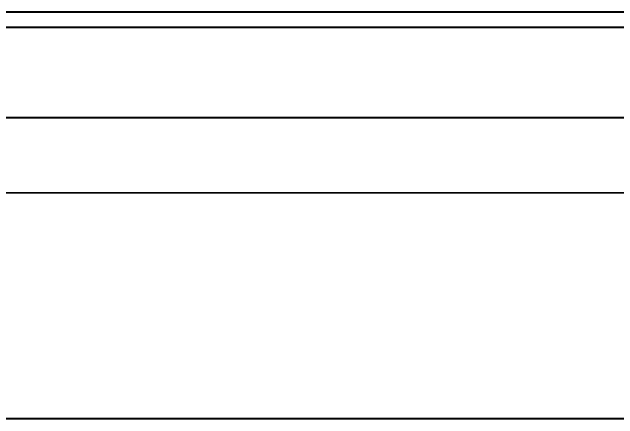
# Model space of a CAD drawing. Header units: millimetres. Extents: x 0 to 1682, y 0 to 1188.
# Drawn here: x 1336.065 to 1340.089, y 445.745 to 448.445 of the extents above; entities that cross this region are included whole.
import ezdxf

# ---------------------------------------------------------------- set-up
doc = ezdxf.new("R2010")
doc.units = ezdxf.units.MM
doc.header["$LTSCALE"] = 2
doc.layers.add('가시적인 것(ISO)', color=3, linetype='Continuous', lineweight=40)
doc.layers.add('가시적인 좁은 것(ISO)', color=3, linetype='Continuous', lineweight=35)

msp = doc.modelspace()

# ---------------------------------------------------------------- linework, layer by layer
at = {"layer": '가시적인 것(ISO)'}
for p, q in [((1342.5496, 448.4451), (1331.4539, 448.4451)), ((1331.7924, 448.3451), (1342.211, 448.3451)), ((1331.4539, 447.7451), (1342.5496, 447.7451)), ((1343.8833, 445.7451), (1330.1402, 445.7451))]:
    msp.add_line(p, q, dxfattribs=at)
at = {"layer": '가시적인 좁은 것(ISO)'}
msp.add_line((1331.4539, 447.2451), (1342.5496, 447.2451), dxfattribs=at)

doc.saveas('drawing.dxf')
